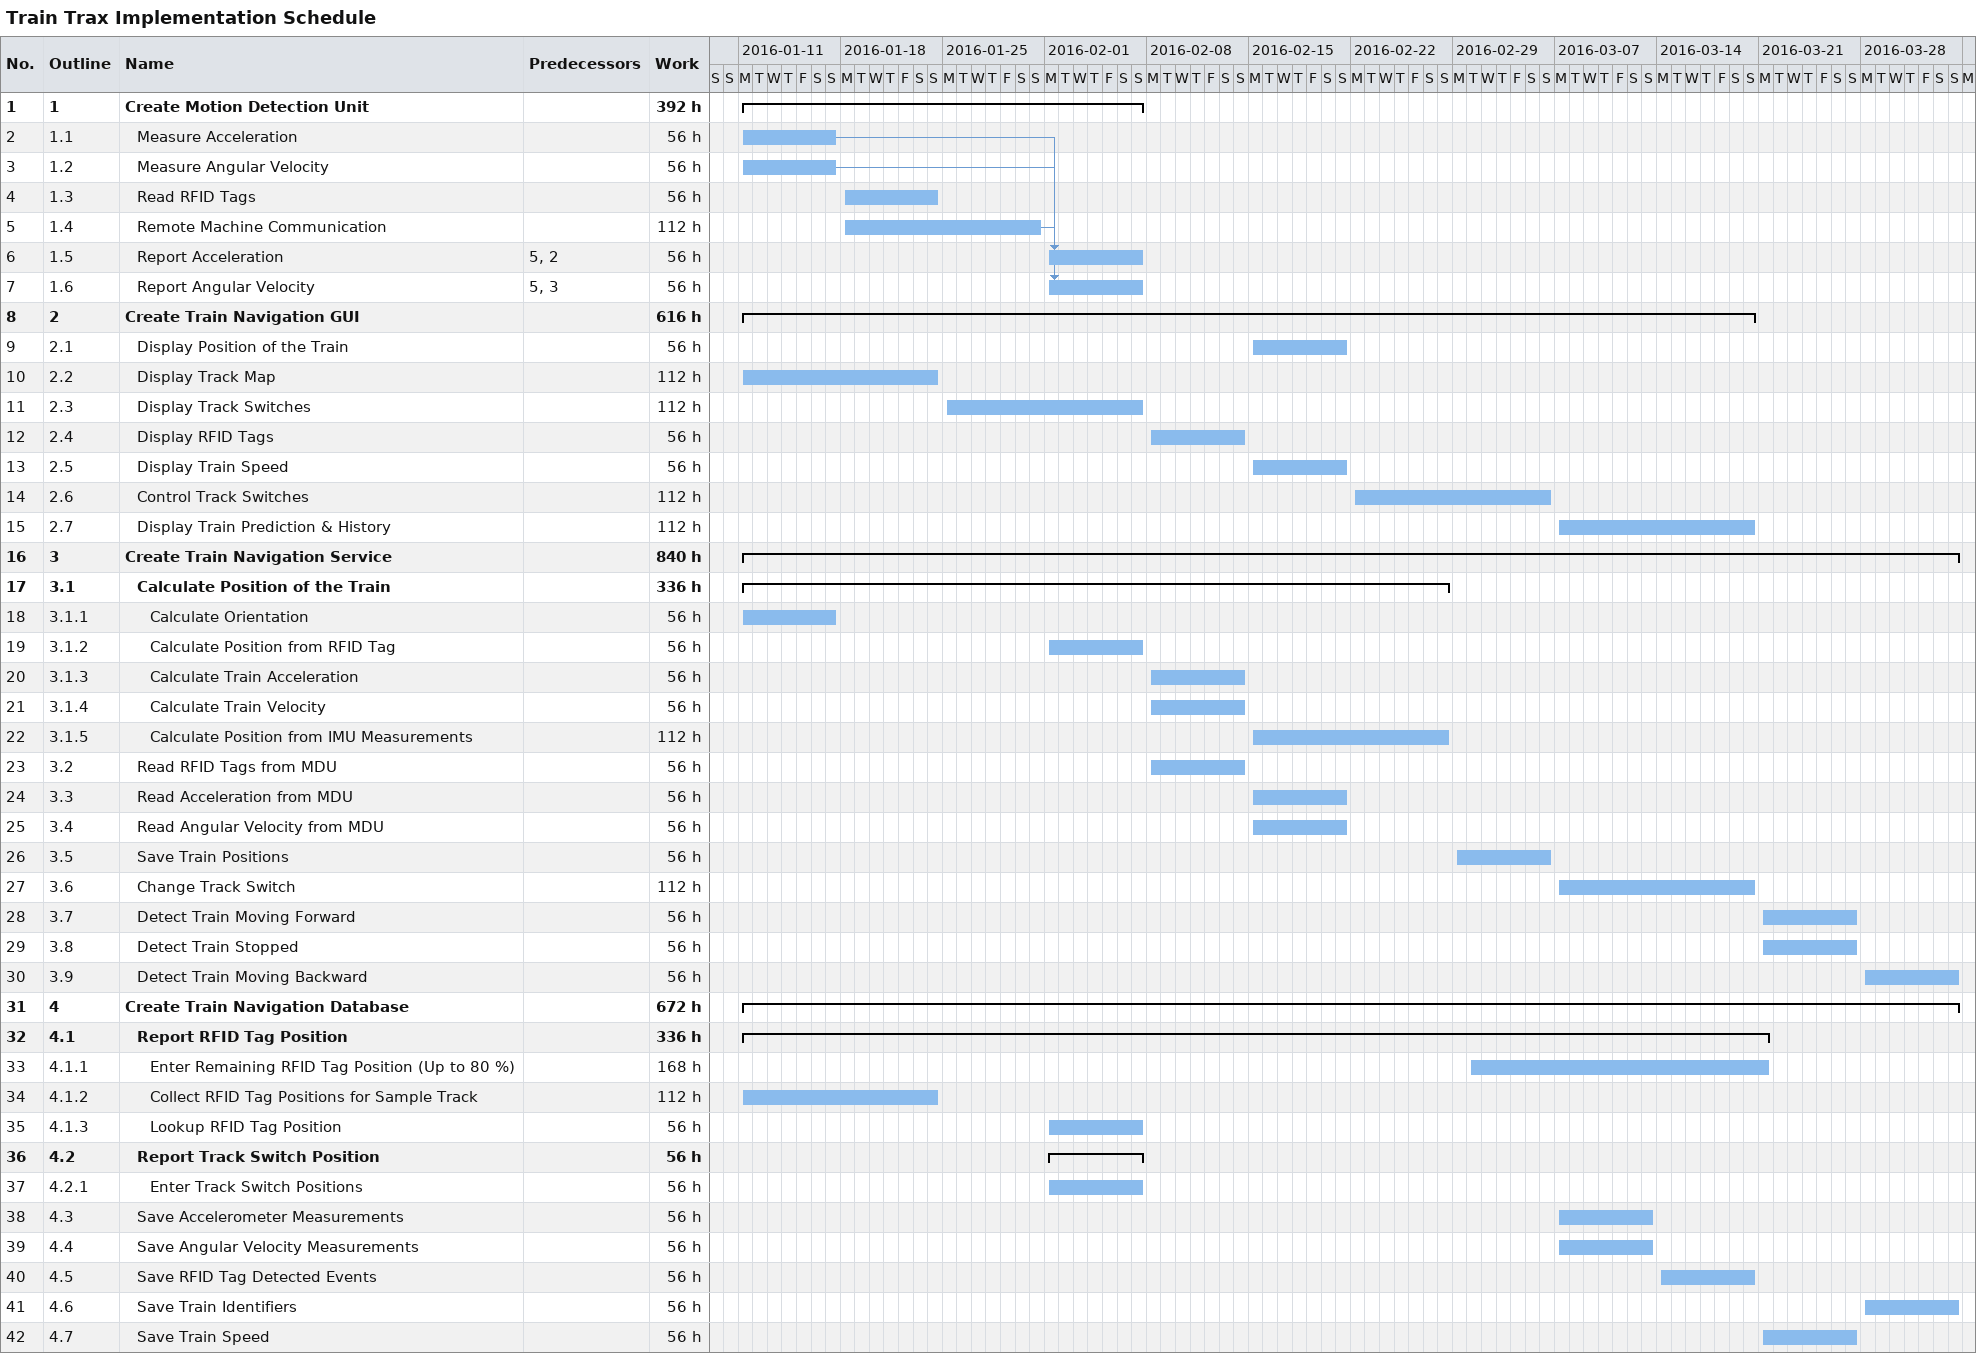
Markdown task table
Train Trax Implementation Schedule

| ID | WBS | Task | Start | Finish | Predecessors | Work (h) |
|---|---|---|---|---|---|---|
| 1 | 1 | **Create Motion Detection Unit** | 2016-01-11 | 2016-02-07 |  | 392 |
| 2 | 1.1 | Measure Acceleration | 2016-01-11 | 2016-01-17 |  | 56 |
| 3 | 1.2 | Measure Angular Velocity | 2016-01-11 | 2016-01-17 |  | 56 |
| 4 | 1.3 | Read RFID Tags | 2016-01-18 | 2016-01-24 |  | 56 |
| 5 | 1.4 | Remote Machine Communication | 2016-01-18 | 2016-01-31 |  | 112 |
| 6 | 1.5 | Report Acceleration | 2016-02-01 | 2016-02-07 | 5, 2 | 56 |
| 7 | 1.6 | Report Angular Velocity | 2016-02-01 | 2016-02-07 | 5, 3 | 56 |
| 8 | 2 | **Create Train Navigation GUI** | 2016-01-11 | 2016-03-20 |  | 616 |
| 9 | 2.1 | Display Position of the Train | 2016-02-15 | 2016-02-21 |  | 56 |
| 10 | 2.2 | Display Track Map | 2016-01-11 | 2016-01-24 |  | 112 |
| 11 | 2.3 | Display Track Switches | 2016-01-25 | 2016-02-07 |  | 112 |
| 12 | 2.4 | Display RFID Tags | 2016-02-08 | 2016-02-14 |  | 56 |
| 13 | 2.5 | Display Train Speed | 2016-02-15 | 2016-02-21 |  | 56 |
| 14 | 2.6 | Control Track Switches | 2016-02-22 | 2016-03-06 |  | 112 |
| 15 | 2.7 | Display Train Prediction & History | 2016-03-07 | 2016-03-20 |  | 112 |
| 16 | 3 | **Create Train Navigation Service** | 2016-01-11 | 2016-04-03 |  | 840 |
| 17 | 3.1 | **Calculate Position of the Train** | 2016-01-11 | 2016-02-28 |  | 336 |
| 18 | 3.1.1 | Calculate Orientation | 2016-01-11 | 2016-01-17 |  | 56 |
| 19 | 3.1.2 | Calculate Position from RFID Tag | 2016-02-01 | 2016-02-07 |  | 56 |
| 20 | 3.1.3 | Calculate Train Acceleration | 2016-02-08 | 2016-02-14 |  | 56 |
| 21 | 3.1.4 | Calculate Train Velocity | 2016-02-08 | 2016-02-14 |  | 56 |
| 22 | 3.1.5 | Calculate Position from IMU Measurements | 2016-02-15 | 2016-02-28 |  | 112 |
| 23 | 3.2 | Read RFID Tags from MDU | 2016-02-08 | 2016-02-14 |  | 56 |
| 24 | 3.3 | Read Acceleration from MDU | 2016-02-15 | 2016-02-21 |  | 56 |
| 25 | 3.4 | Read Angular Velocity from MDU | 2016-02-15 | 2016-02-21 |  | 56 |
| 26 | 3.5 | Save Train Positions | 2016-02-29 | 2016-03-06 |  | 56 |
| 27 | 3.6 | Change Track Switch | 2016-03-07 | 2016-03-20 |  | 112 |
| 28 | 3.7 | Detect Train Moving Forward | 2016-03-21 | 2016-03-27 |  | 56 |
| 29 | 3.8 | Detect Train Stopped | 2016-03-21 | 2016-03-27 |  | 56 |
| 30 | 3.9 | Detect Train Moving Backward | 2016-03-28 | 2016-04-03 |  | 56 |
| 31 | 4 | **Create Train Navigation Database** | 2016-01-11 | 2016-04-03 |  | 672 |
| 32 | 4.1 | **Report RFID Tag Position** | 2016-01-11 | 2016-03-21 |  | 336 |
| 33 | 4.1.1 | Enter Remaining RFID Tag Position (Up to 80 %) | 2016-03-01 | 2016-03-21 |  | 168 |
| 34 | 4.1.2 | Collect RFID Tag Positions for Sample Track | 2016-01-11 | 2016-01-24 |  | 112 |
| 35 | 4.1.3 | Lookup RFID Tag Position | 2016-02-01 | 2016-02-07 |  | 56 |
| 36 | 4.2 | **Report Track Switch Position** | 2016-02-01 | 2016-02-07 |  | 56 |
| 37 | 4.2.1 | Enter Track Switch Positions | 2016-02-01 | 2016-02-07 |  | 56 |
| 38 | 4.3 | Save Accelerometer Measurements | 2016-03-07 | 2016-03-13 |  | 56 |
| 39 | 4.4 | Save Angular Velocity Measurements | 2016-03-07 | 2016-03-13 |  | 56 |
| 40 | 4.5 | Save RFID Tag Detected Events | 2016-03-14 | 2016-03-20 |  | 56 |
| 41 | 4.6 | Save Train Identifiers | 2016-03-28 | 2016-04-03 |  | 56 |
| 42 | 4.7 | Save Train Speed | 2016-03-21 | 2016-03-27 |  | 56 |
